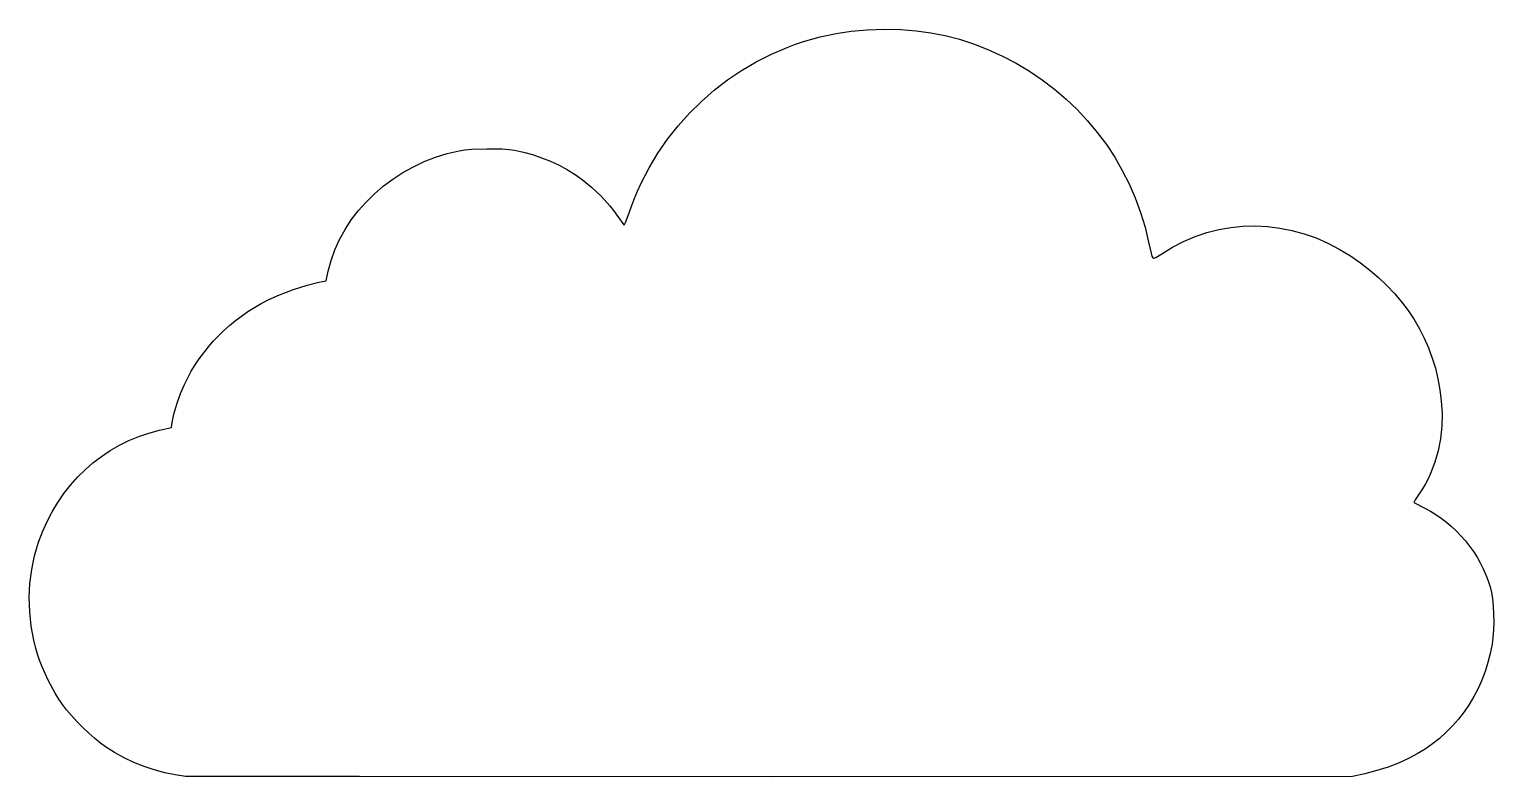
# Model space of a CAD drawing. Extents: x 0.2 to 90.3, y 0.2 to 46.2.
import ezdxf

# ---------------------------------------------------------------- set-up
doc = ezdxf.new("R2010")
doc.units = 0
doc.layers.get('0').update_dxf_attribs({"linetype": 'CONTINUOUS'})

msp = doc.modelspace()

# ---------------------------------------------------------------- linework, layer by layer
at = {"color": 7}
msp.add_lwpolyline([(9.840115, 0.245318), (9.194796, 0.336493), (8.550758, 0.469076), (7.911577, 0.641769), (7.280836, 0.853224), (6.662111, 1.102144), (6.058983, 1.387206), (5.475028, 1.707061), (4.913827, 2.060492), (4.596235, 2.292002), (4.248507, 2.576059), (3.883898, 2.89975), (3.515653, 3.249979), (3.157019, 3.613702), (2.821247, 3.978006), (2.521586, 4.32977), (2.271281, 4.656081), (2.04495, 4.990646), (1.818761, 5.359396), (1.385716, 6.161507), (1.00999, 6.986266), (0.855445, 7.383406), (0.729419, 7.757606), (0.607474, 8.184881), (0.502366, 8.615279), (0.414093, 9.048323), (0.342643, 9.483218), (0.250197, 10.356423), (0.224982, 11.23013), (0.237573, 11.665581), (0.266954, 12.099286), (0.313121, 12.530716), (0.376064, 12.959208), (0.45578, 13.384103), (0.552263, 13.80487), (0.665509, 14.220848), (0.79551, 14.631401), (1.037553, 15.279895), (1.314824, 15.904418), (1.626138, 16.503858), (1.970303, 17.07721), (2.346133, 17.623283), (2.752438, 18.141073), (3.188031, 18.629361), (3.651722, 19.08717), (4.142322, 19.513308), (4.658645, 19.90669), (5.199499, 20.266259), (5.763697, 20.59085), (6.350052, 20.879405), (6.957376, 21.130812), (7.584476, 21.344013), (8.230167, 21.517818), (8.974996, 21.692787), (9.017907, 22.002164), (9.122899, 22.504475), (9.30331, 23.127754), (9.52721, 23.771988), (9.762669, 24.337006), (9.965391, 24.745867), (10.18579, 25.145282), (10.423503, 25.534828), (10.678162, 25.914134), (10.949406, 26.282911), (11.236868, 26.640733), (11.540186, 26.987231), (11.858992, 27.322062), (12.192922, 27.644853), (12.541614, 27.95521), (12.904702, 28.252786), (13.28182, 28.53724), (13.672608, 28.808147), (14.076697, 29.06519), (14.493722, 29.307971), (14.92332, 29.536174), (15.616984, 29.844414), (16.464966, 30.160379), (17.320397, 30.433244), (18.03639, 30.612261), (18.473475, 30.696558), (18.604637, 31.290838), (18.782199, 31.957112), (19.015942, 32.607913), (19.303129, 33.240775), (19.641029, 33.853161), (20.026912, 34.442568), (20.458044, 35.00649), (20.931691, 35.542414), (21.445121, 36.047822), (21.995606, 36.520209), (22.580409, 36.957057), (23.1968, 37.355863), (23.842046, 37.714114), (24.513414, 38.029291), (25.208171, 38.298894), (25.923586, 38.520408), (26.656924, 38.691316), (27.006412, 38.744902), (27.422261, 38.784851), (28.36427, 38.822986), (29.30539, 38.803909), (29.72013, 38.772371), (30.068054, 38.725847), (30.609265, 38.611409), (31.162098, 38.458173), (31.717803, 38.269911), (32.267612, 38.050384), (32.802772, 37.803358), (33.314529, 37.532605), (33.794121, 37.241881), (34.232789, 36.934959), (34.803363, 36.459548), (35.385079, 35.897279), (35.922286, 35.305562), (36.156799, 35.016603), (36.359312, 34.741812), (36.789722, 34.136641), (36.805121, 34.136763), (36.827902, 34.162295), (36.891148, 34.280021), (37.057563, 34.715679), (37.234212, 35.223171), (37.426088, 35.722686), (37.632931, 36.213964), (37.854445, 36.696739), (38.340355, 37.63575), (38.881579, 38.537614), (39.475839, 39.400214), (40.120887, 40.221481), (40.814466, 40.99929), (41.554313, 41.73154), (42.338167, 42.416147), (43.163773, 43.051001), (44.028868, 43.633995), (44.931192, 44.163034), (45.868492, 44.636025), (46.838505, 45.050857), (47.335075, 45.235806), (47.838979, 45.405433), (48.349921, 45.559465), (48.867637, 45.697649), (49.834236, 45.910369), (50.774738, 46.05308), (51.755715, 46.133527), (52.843737, 46.159403), (53.824592, 46.13731), (54.763898, 46.067039), (55.671191, 45.946448), (56.556069, 45.77337), (57.428074, 45.545654), (58.29677, 45.261132), (59.171724, 44.917655), (60.062488, 44.513049), (60.914349, 44.07089), (61.734181, 43.584057), (62.520568, 43.054343), (63.272114, 42.483544), (63.987392, 41.873447), (64.665, 41.225858), (65.303516, 40.54255), (65.901538, 39.825339), (66.457661, 39.076002), (66.97046, 38.296333), (67.438529, 37.488139), (67.860452, 36.653196), (68.234838, 35.793303), (68.560249, 34.910259), (68.835296, 34.005849), (69.058555, 33.081869), (69.204022, 32.401956), (69.260821, 32.213678), (69.322974, 32.112211), (69.359814, 32.090779), (69.40246, 32.087075), (69.511212, 32.127054), (69.864457, 32.36031), (70.527632, 32.769758), (71.212207, 33.123369), (71.915372, 33.421173), (72.634332, 33.663211), (73.366289, 33.849507), (74.108434, 33.980087), (74.857967, 34.05499), (75.612085, 34.074252), (76.368, 34.037893), (77.122888, 33.945953), (77.873968, 33.798469), (78.618427, 33.595457), (79.353473, 33.336959), (80.076281, 33.02301), (80.784078, 32.653633), (81.474053, 32.228865), (82.082857, 31.80331), (82.657524, 31.359498), (83.197928, 30.897614), (83.703959, 30.417819), (84.175502, 29.920296), (84.612446, 29.405206), (85.014663, 28.872811), (85.382058, 28.323192), (85.714512, 27.75664), (86.011904, 27.173234), (86.274116, 26.573185), (86.501044, 25.956706), (86.692573, 25.323955), (86.848598, 24.675117), (86.968989, 24.010378), (87.053629, 23.329923), (87.099037, 22.537734), (87.081257, 21.759647), (87.001363, 20.999737), (86.860174, 20.261973), (86.65868, 19.550429), (86.397843, 18.86918), (86.245472, 18.541176), (86.0786, 18.222247), (85.897392, 17.912923), (85.701936, 17.613679), (85.451664, 17.234954), (85.361711, 17.067314), (86.045199, 16.727801), (86.389408, 16.546323), (86.726376, 16.342541), (87.055002, 16.117804), (87.374188, 15.873356), (87.682821, 15.610571), (87.9798, 15.330801), (88.264032, 15.035314), (88.534409, 14.725487), (88.78983, 14.402643), (89.029193, 14.068051), (89.251388, 13.723087), (89.455323, 13.369101), (89.639891, 13.007363), (89.803978, 12.639248), (89.946491, 12.266053), (90.066344, 11.889075), (90.14429, 11.549429), (90.205078, 11.146151), (90.248102, 10.696836), (90.272841, 10.218945), (90.27882, 9.729863), (90.265274, 9.247104), (90.231801, 8.78829), (90.177863, 8.370698), (90.066466, 7.797558), (89.923617, 7.237118), (89.75013, 6.690594), (89.546816, 6.159073), (89.314515, 5.643611), (89.054032, 5.145401), (88.766203, 4.665553), (88.451828, 4.205178), (88.111735, 3.765414), (87.746761, 3.347451), (87.357696, 2.952376), (86.945383, 2.581298), (86.510651, 2.235328), (86.054279, 1.915632), (85.577132, 1.623347), (85.080007, 1.359558), (84.431201, 1.06243), (83.783411, 0.812849), (83.100315, 0.598193), (82.345564, 0.405735), (81.603173, 0.234073), (45.856856, 0.225077), (20.531643, 0.228252), (9.840319, 0.246244), (9.840323, 0.24635)], dxfattribs=at)

doc.saveas('drawing.dxf')
